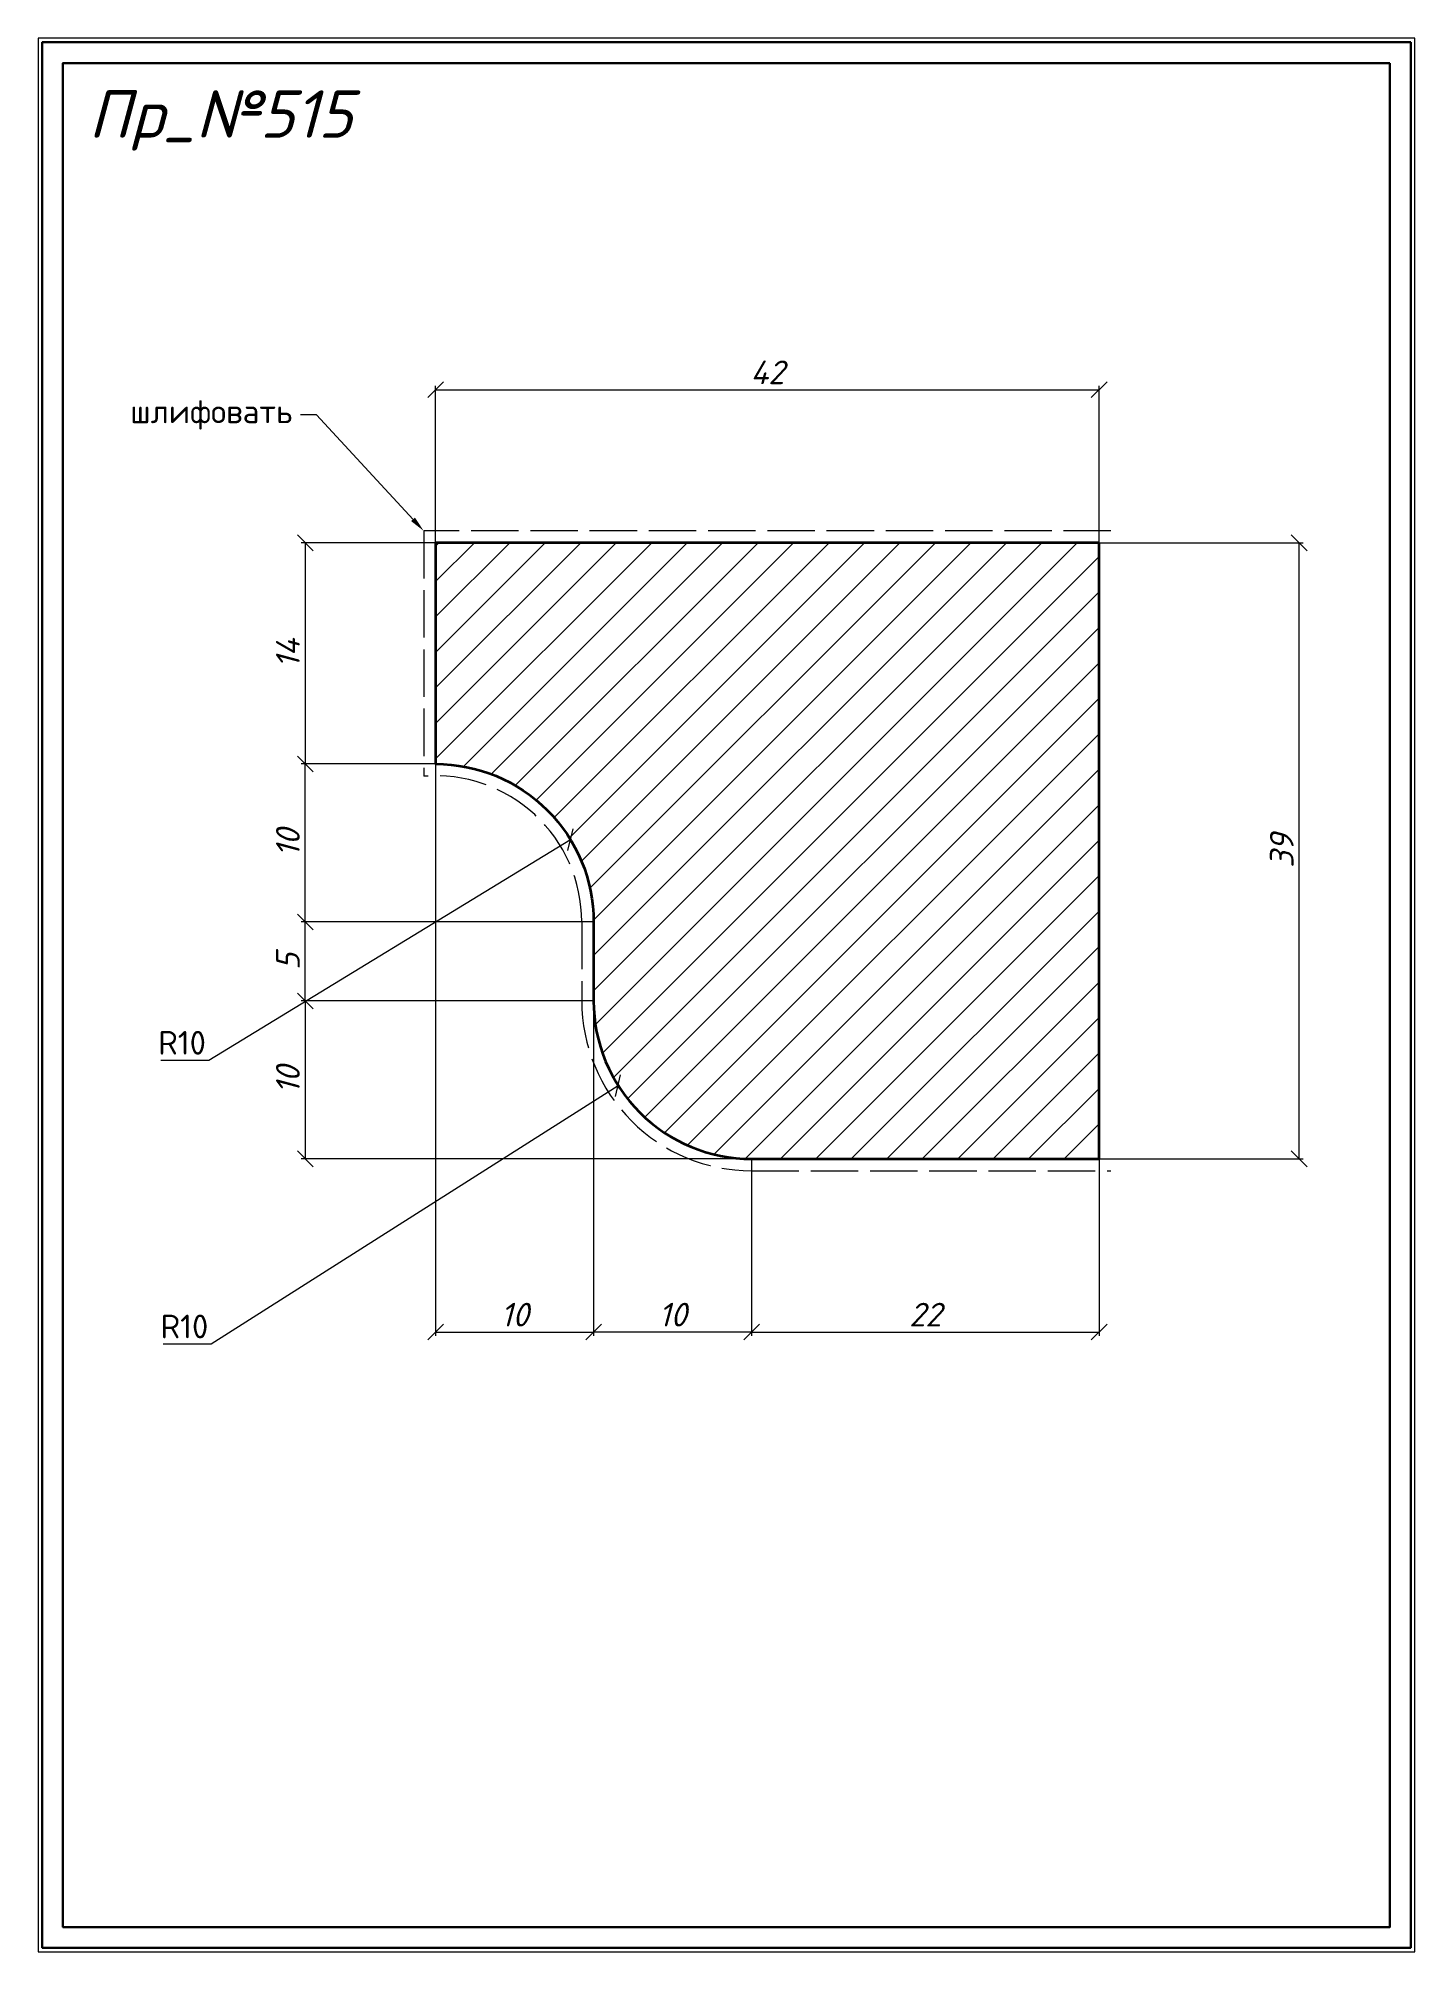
# Model space of a CAD drawing. Header units: millimetres. Extents: x 8705 to 8792, y -125 to -4.
import ezdxf
from ezdxf import colors
from ezdxf.entities.mleader import LeaderData, LeaderLine
from ezdxf.math import Vec2, Vec3

# ---------------------------------------------------------------- set-up
doc = ezdxf.new("R2010")
doc.units = ezdxf.units.MM
doc.linetypes.add('ACAD_ISO02W100', pattern=[15, 12, -3])
doc.layers.get('0').update_dxf_attribs({"lineweight": 13})
for name, color, linetype, lineweight in [('профили', 1, 'Continuous', 35), ('служебный слой ЛИНИИ ПУНКТИРНЫЕ', 7, 'ACAD_ISO02W100', 13), ('служебный слой НАДПИСИ', 7, 'Continuous', 13), ('служебный слой РАЗМЕРЫ', 7, 'Continuous', 9), ('служебный слой ШТАМП', 7, 'Continuous', 30), ('служебный слой ШТРИХОВКА', 7, 'Continuous', 5)]:
    doc.layers.add(name, color=color, linetype=linetype, lineweight=lineweight)
doc.styles.add('ЕСКД', font='isocpeur.ttf', dxfattribs={"oblique": 15})
doc.styles.add('ЕСКД профили размеры', font='isocpeur.ttf')
doc.styles.add('ЕСКД профили текст', font='isocpeur.ttf')
doc.dimstyles.new('ЕСКД', dxfattribs={"dimtxt": 3.5, "dimasz": 2.5, "dimexe": 0.25, "dimexo": 0, "dimgap": 0.35, "dimtad": 1, "dimdec": 1, "dimzin": 9, "dimtxsty": 'ЕСКД', "dimblk": 'OBLIQUE', "dimcen": 0, "dimclrd": 256, "dimclre": 256, "dimclrt": 256, "dimadec": 1, "dimazin": 0, "dimtfac": 1, "dimtdec": 1, "dimtmove": 0, "dimatfit": 3, "dimldrblk": 'DOTSMALL', "dimfxl": 1, "dimlwd": -1, "dimlwe": -1, "dimarcsym": 0})
doc.dimstyles.new('ЕСКД профили$4', dxfattribs={"dimtxt": 1.5, "dimasz": 1, "dimexe": 0.3, "dimexo": 0, "dimgap": 0.35, "dimtad": 1, "dimtoh": 1, "dimdec": 1, "dimzin": 9, "dimtxsty": 'ЕСКД профили размеры', "dimblk": 'OBLIQUE', "dimcen": 0, "dimse1": 1, "dimclrd": 256, "dimclre": 256, "dimclrt": 256, "dimadec": 1, "dimazin": 0, "dimtfac": 1, "dimtdec": 1, "dimtofl": 0, "dimtmove": 0, "dimatfit": 3, "dimldrblk": 'DOTSMALL', "dimfxl": 1, "dimlwd": -1, "dimlwe": -1, "dimarcsym": 2})

# ---------------------------------------------------------------- blocks, each defined once
blk = doc.blocks.new('_OBLIQUE')
at = {"color": 0, "linetype": 'ByBlock'}
blk.add_line((-0.5, -0.5), (0.5, 0.5), dxfattribs=at)
blk = doc.blocks.new('*D13')
at = {"layer": 'Defpoints', "color": 0, "transparency": 16777216}
for p in [(8749.88, -65.06), (8741.43, -70.42)]:
    blk.add_point(p, dxfattribs=at)
at = {"layer": 'служебный слой РАЗМЕРЫ', "transparency": 16777216}
for p, q in [((8715.68, -86.77), (8741.43, -70.42)), ((8712.63, -86.77), (8715.68, -86.77))]:
    blk.add_line(p, q, dxfattribs=at)
at = {"layer": 'служебный слой РАЗМЕРЫ', "transparency": 16777216, "rotation": 32.40618338901172}
blk.add_blockref('_OBLIQUE', (8741.43, -70.42), dxfattribs=at)
at = {"layer": 'служебный слой РАЗМЕРЫ', "transparency": 16777216, "insert": (8713.98, -85.67), "char_height": 1.5, "attachment_point": 5, "style": 'ЕСКД профили размеры'}
blk.add_mtext('R10', dxfattribs=at)
blk = doc.blocks.new('_DotSmall')
at = {"color": 0, "linetype": 'ByBlock', "lineweight": -3, "const_width": 0.5}
blk.add_lwpolyline([(-0.0625, 0, 1), (0.0625, 0, 1)], format="xyb", close=True, dxfattribs=at)
blk = doc.blocks.new('*D12')
at = {"layer": 'Defpoints', "color": 0, "transparency": 16777216}
for p in [(8729.88, -60.06), (8721.34, -65.27)]:
    blk.add_point(p, dxfattribs=at)
at = {"layer": 'служебный слой РАЗМЕРЫ', "transparency": 16777216}
for p, q in [((8715.53, -68.81), (8738.41, -54.85)), ((8712.48, -68.81), (8715.53, -68.81))]:
    blk.add_line(p, q, dxfattribs=at)
at = {"layer": 'служебный слой РАЗМЕРЫ', "transparency": 16777216, "rotation": 31.38883952824712}
blk.add_blockref('_OBLIQUE', (8738.41, -54.85), dxfattribs=at)
at = {"layer": 'служебный слой РАЗМЕРЫ', "transparency": 16777216, "insert": (8713.83, -67.71), "char_height": 1.5, "attachment_point": 5, "style": 'ЕСКД профили размеры'}
blk.add_mtext('R10', dxfattribs=at)
blk = doc.blocks.new('*D10')
at = {"layer": 'Defpoints', "color": 0, "transparency": 16777216}
for p in [(8739.88, -65.06), (8749.88, -75.06), (8739.88, -86.02)]:
    blk.add_point(p, dxfattribs=at)
at = {"layer": 'служебный слой РАЗМЕРЫ', "transparency": 16777216}
for p, q in [((8739.88, -65.06), (8739.88, -86.27)), ((8749.88, -75.06), (8749.88, -86.27)), ((8749.88, -86.02), (8739.88, -86.02))]:
    blk.add_line(p, q, dxfattribs=at)
at = {"layer": 'служебный слой РАЗМЕРЫ', "transparency": 16777216, "rotation": 180}
blk.add_blockref('_OBLIQUE', (8739.88, -86.02), dxfattribs=at)
at = {"layer": 'служебный слой РАЗМЕРЫ', "transparency": 16777216}
blk.add_blockref('_OBLIQUE', (8749.88, -86.02), dxfattribs=at)
at = {"layer": 'служебный слой РАЗМЕРЫ', "transparency": 16777216, "insert": (8744.88, -84.92), "char_height": 1.5, "attachment_point": 5, "style": 'ЕСКД'}
blk.add_mtext('10', dxfattribs=at)
blk = doc.blocks.new('*D7')
at = {"layer": 'Defpoints', "color": 0, "transparency": 16777216}
for p in [(8729.88, -36.06), (8721.63, -50.06), (8729.88, -50.06)]:
    blk.add_point(p, dxfattribs=at)
at = {"layer": 'служебный слой РАЗМЕРЫ', "transparency": 16777216}
for p, q in [((8729.88, -36.06), (8721.38, -36.06)), ((8721.63, -36.06), (8721.63, -50.06)), ((8729.88, -50.06), (8721.38, -50.06))]:
    blk.add_line(p, q, dxfattribs=at)
for p, rotation in [((8721.63, -36.06), 90), ((8721.63, -50.06), 270)]:
    blk.add_blockref('_OBLIQUE', p, dxfattribs=dict(at, rotation=rotation))
at = {"layer": 'служебный слой РАЗМЕРЫ', "transparency": 16777216, "insert": (8720.53, -43.06), "char_height": 1.5, "attachment_point": 5, "rotation": 90, "style": 'ЕСКД'}
blk.add_mtext('14', dxfattribs=at)
blk = doc.blocks.new('*D6')
at = {"layer": 'Defpoints', "color": 0, "transparency": 16777216}
for p in [(8739.88, -65.06), (8721.63, -75.06), (8749.88, -75.06)]:
    blk.add_point(p, dxfattribs=at)
at = {"layer": 'служебный слой РАЗМЕРЫ', "transparency": 16777216}
for p, q in [((8739.88, -65.06), (8721.38, -65.06)), ((8721.63, -65.06), (8721.63, -75.06)), ((8749.88, -75.06), (8721.38, -75.06))]:
    blk.add_line(p, q, dxfattribs=at)
for p, rotation in [((8721.63, -65.06), 90), ((8721.63, -75.06), 270)]:
    blk.add_blockref('_OBLIQUE', p, dxfattribs=dict(at, rotation=rotation))
at = {"layer": 'служебный слой РАЗМЕРЫ', "transparency": 16777216, "insert": (8720.53, -70.06), "char_height": 1.5, "attachment_point": 5, "rotation": 90, "style": 'ЕСКД'}
blk.add_mtext('10', dxfattribs=at)

msp = doc.modelspace()

# ---------------------------------------------------------------- hatches: boundary and pattern name
at = {"layer": 'служебный слой ШТРИХОВКА'}
h = msp.add_hatch(dxfattribs=at)
h.set_pattern_fill('ANSI31', color=256, scale=0.5, style=0)
h.set_pattern_definition([(45, (8709.2846, -9.7152), (-1.122532, 1.122532), [])])
h.paths.add_polyline_path([(8739.88, -60.06), (8739.88, -65.06, 0.414214), (8749.88, -75.06), (8771.88, -75.06), (8771.88, -36.06), (8729.88, -36.06), (8729.88, -50.06, -0.414214)])

# ---------------------------------------------------------------- linework, layer by layer
at = {"layer": 'профили'}
msp.add_lwpolyline([(8771.88, -36.06), (8729.88, -36.06), (8729.88, -50.06, -0.414214), (8739.88, -60.06), (8739.88, -65.06, 0.414214), (8749.88, -75.06), (8771.88, -75.06)], format="xyb", close=True, dxfattribs=at)
at = {"layer": 'служебный слой ЛИНИИ ПУНКТИРНЫЕ', "ltscale": 0.25}
msp.add_lwpolyline([(8772.63, -35.31), (8729.13, -35.31), (8729.13, -50.84, -0.438193), (8739.13, -60.06), (8739.13, -65.06, 0.414214), (8749.88, -75.81), (8772.63, -75.81)], format="xyb", dxfattribs=at)
at = {"layer": 'служебный слой ШТАМП', "color": 6, "lineweight": 5, "ltscale": 100}
msp.add_lwpolyline([(8791.86, -4.12), (8704.73, -4.12), (8704.73, -125.25), (8791.86, -125.25)], close=True, dxfattribs=at)
at = {"layer": 'служебный слой ШТАМП', "ltscale": 100}
for points in [[(8791.61, -4.37), (8704.98, -4.37), (8704.98, -125), (8791.61, -125)], [(8790.29, -5.69), (8706.29, -5.69), (8706.29, -123.69), (8790.29, -123.69)]]:
    msp.add_lwpolyline(points, close=True, dxfattribs=at)

# ---------------------------------------------------------------- texts
at = {"layer": 'служебный слой НАДПИСИ', "style": 'ЕСКД', "oblique": 15}
msp.add_text('Пр_№515', height=3, dxfattribs=at).set_placement((8707.9, -10.42))

# ---------------------------------------------------------------- dimensions: what is measured, and where the dimension line sits
at = {"layer": 'служебный слой РАЗМЕРЫ'}
for base, p1, p2 in [((8771.88, -26.37), (8729.88, -36.06), (8771.88, -36.06)), ((8739.88, -86.02), (8729.88, -50.06), (8739.88, -65.06)), ((8771.88, -86.02), (8749.88, -75.06), (8771.88, -75.06))]:
    msp.add_linear_dim(base=base, p1=p1, p2=p2, dimstyle='ЕСКД', override={"dimtxt": 1.5, "dimasz": 1}, dxfattribs=at).render()
for base, p1, p2, picture, middle in [((8721.63, -50.06), (8729.88, -36.06), (8729.88, -50.06), '*D7', (8720.53, -43.06)), ((8721.63, -75.06), (8739.88, -65.06), (8749.88, -75.06), '*D6', (8720.53, -70.06))]:
    dim = msp.add_linear_dim(base=base, p1=p1, p2=p2, angle=90, dimstyle='ЕСКД', override={"dimtxt": 1.5, "dimasz": 1}, dxfattribs=at)
    dim.commit()
    dim.dimension.update_dxf_attribs({"geometry": picture, "text_midpoint": middle})
for base, p1, p2 in [((8784.54, -36.06), (8771.88, -75.06), (8771.88, -36.06)), ((8721.63, -50.06), (8739.88, -60.06), (8729.88, -50.06)), ((8721.63, -60.06), (8739.88, -65.06), (8739.88, -60.06))]:
    msp.add_linear_dim(base=base, p1=p1, p2=p2, angle=90, dimstyle='ЕСКД', override={"dimtxt": 1.5, "dimasz": 1}, dxfattribs=at).render()
for center, mpoint, picture, middle in [((8729.88, -60.06), (8721.34, -65.27), '*D12', (8713.83, -68.81)), ((8749.88, -65.06), (8741.43, -70.42), '*D13', (8713.98, -86.77))]:
    dim = msp.add_radius_dim(center=center, mpoint=mpoint, dimstyle='ЕСКД профили$4', dxfattribs=at)
    dim.commit()
    dim.dimension.update_dxf_attribs({"geometry": picture, "text_midpoint": middle, "dimtype": 132})
dim = msp.add_linear_dim(base=(8739.88, -86.02), p1=(8749.88, -75.06), p2=(8739.88, -65.06), dimstyle='ЕСКД', override={"dimtxt": 1.5, "dimasz": 1}, dxfattribs=at)
dim.commit()
dim.dimension.update_dxf_attribs({"geometry": '*D10', "text_midpoint": (8744.88, -84.92)})

# ---------------------------------------------------------------- leaders
ml = msp.add_multileader_mtext('Standard', dxfattribs=at)
ml.set_content('\\A1;шлифовать', color=256, style='ЕСКД профили текст')
ml.set_leader_properties(color=256, linetype='ByLayer', lineweight=-1)
ml.build(insert=Vec2(0, 0))
ml.multileader.update_dxf_attribs({"dogleg_length": 1, "arrow_head_size": 1})
ctx = ml.context
ctx.base_point, ctx.char_height, ctx.arrow_head_size, ctx.landing_gap_size, ctx.plane_origin = Vec3(8710.13, -27.96), 1.5, 1, 0.5, Vec3(8730.1, -14.8)
ctx.text_align_type = 2
notes = []
notes.append((ctx, [(0, (1, 1, 0), (8722.33, -27.96), (-1, 0), 1, [(0, [(8729.13, -35.31)], 0, [])])]))
ctx.mtext.insert, ctx.mtext.alignment, ctx.mtext.flow_direction = Vec3(8720.83, -26.99), 3, 5
for ctx, leaders in notes:
    for number, flags, end, landing, length, lines in leaders:
        leader = LeaderData()
        leader.index, (leader.has_last_leader_line, leader.has_dogleg_vector, leader.attachment_direction) = number, flags
        leader.last_leader_point, leader.dogleg_vector, leader.dogleg_length = Vec3(end), Vec3(landing), length
        for number, points, colour, breaks in lines:
            line = LeaderLine()
            line.index, line.vertices, line.color, line.breaks = number, Vec3.list(points), colors.encode_raw_color(colour), breaks
            leader.lines.append(line)
        ctx.leaders.append(leader)

doc.saveas('drawing.dxf')
